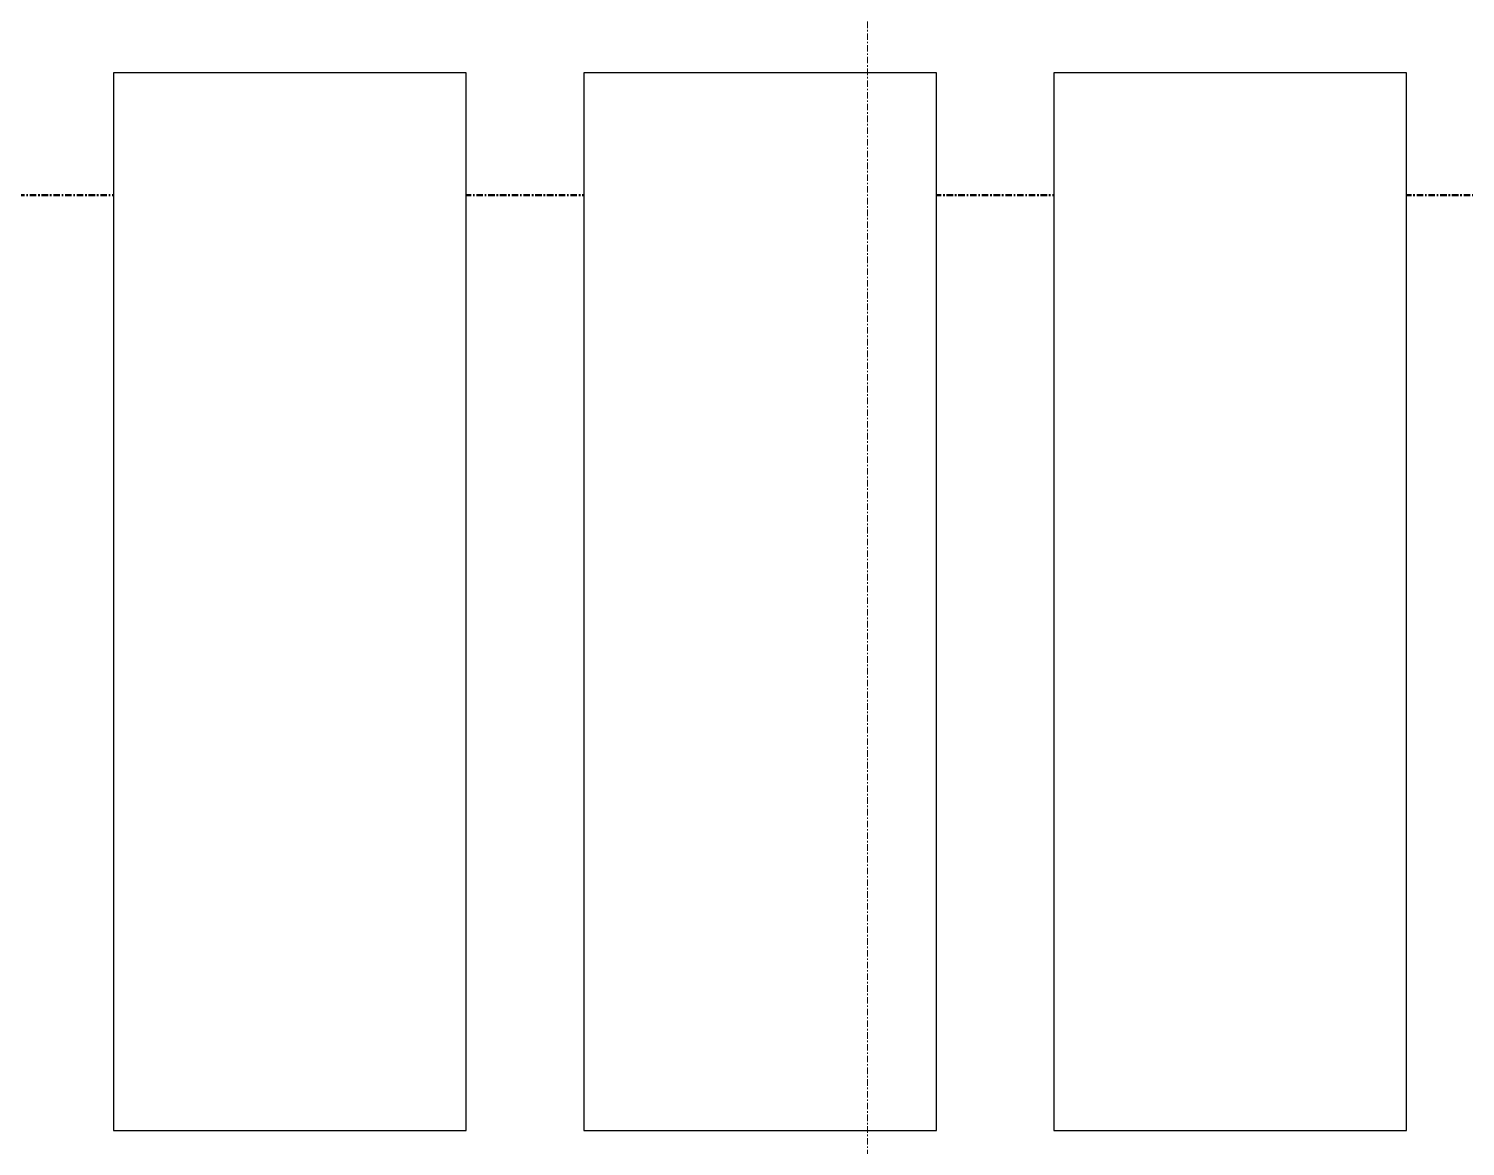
# Model space of a CAD drawing. Header units: millimetres. Extents: x -726012 to -647389, y -20772 to 18805.
# Drawn here: x -665596 to -664374, y 4331 to 5282 of the extents above; entities that cross this region are included whole.
import ezdxf
from ezdxf.xclip import XClip

# ---------------------------------------------------------------- set-up
doc = ezdxf.new("R2010")
doc.units = ezdxf.units.MM
doc.header["$XCLIPFRAME"] = 0
doc.linetypes.add('DPA_Grid _ Level 100', pattern=[10, 5.5, -1.6, 1.3, -1.6])
doc.layers.add('000 - WIPEOUT', color=250, linetype='Continuous')
doc.layers.add('A11_ALU.SOLID SHEET', color=2, linetype='Continuous')
doc.layers.add('G-ANNO-SECL', color=3, linetype='Continuous', lineweight=9)
doc.layers.add('S-GRID', color=251, linetype='Continuous', lineweight=9)

# ---------------------------------------------------------------- blocks, each defined once
blk = doc.blocks.new('*U1255')
at = {"color": 3}
for points in [[(-450, -11250), (450, -11250), (450, -11550), (-450, -11550)], [(-450, -11650), (450, -11650), (450, -11950), (-450, -11950)], [(-450, -12050), (450, -12050), (450, -12350), (-450, -12350)]]:
    blk.add_wipeout(points, dxfattribs=at).dxf.layer = '000 - WIPEOUT'
at = {"layer": 'A11_ALU.SOLID SHEET', "color": 0, "linetype": 'ByBlock'}
for points in [[(-450, -11550), (450, -11550), (450, -11250), (-450, -11250)], [(-450, -11950), (450, -11950), (450, -11650), (-450, -11650)], [(-450, -12350), (450, -12350), (450, -12050), (-450, -12050)]]:
    blk.add_lwpolyline(points, close=True, dxfattribs=at)
blk = doc.blocks.new('*U1287')
at = {"layer": 'A11_ALU.SOLID SHEET', "color": 0, "linetype": 'ByBlock', "rotation": 90}
blk.add_blockref('*U1255', (67908.5, 1215), dxfattribs=at)
blk = doc.blocks.new('*U1069')
at = {"layer": 'S-GRID', "linetype": 'DPA_Grid _ Level 100'}
blk.add_line((11400, -12746.5), (11400, 25446.8), dxfattribs=at)

msp = doc.modelspace()

# ---------------------------------------------------------------- linework, layer by layer
at = {"layer": 'G-ANNO-SECL', "linetype": 'DPA_Grid _ Level 100', "lineweight": 50}
msp.add_line((-668655.2, 5139.9), (-658834.5, 5139.9), dxfattribs=at)

# ---------------------------------------------------------------- next in the draw order: block references
at = {"layer": 'A11_ALU.SOLID SHEET'}
ref = msp.add_blockref('*U1287', (-744682.4, 3579), dxfattribs=at)
XClip(ref).set_block_clipping_path([(22516.8245944298, -23612.0000696909), (92487.8891097467, 7199.9972603897)])

# ---------------------------------------------------------------- next in the draw order: block references
msp.add_blockref('*U1069', (-676282.4, -7541.4))

doc.saveas('drawing.dxf')
